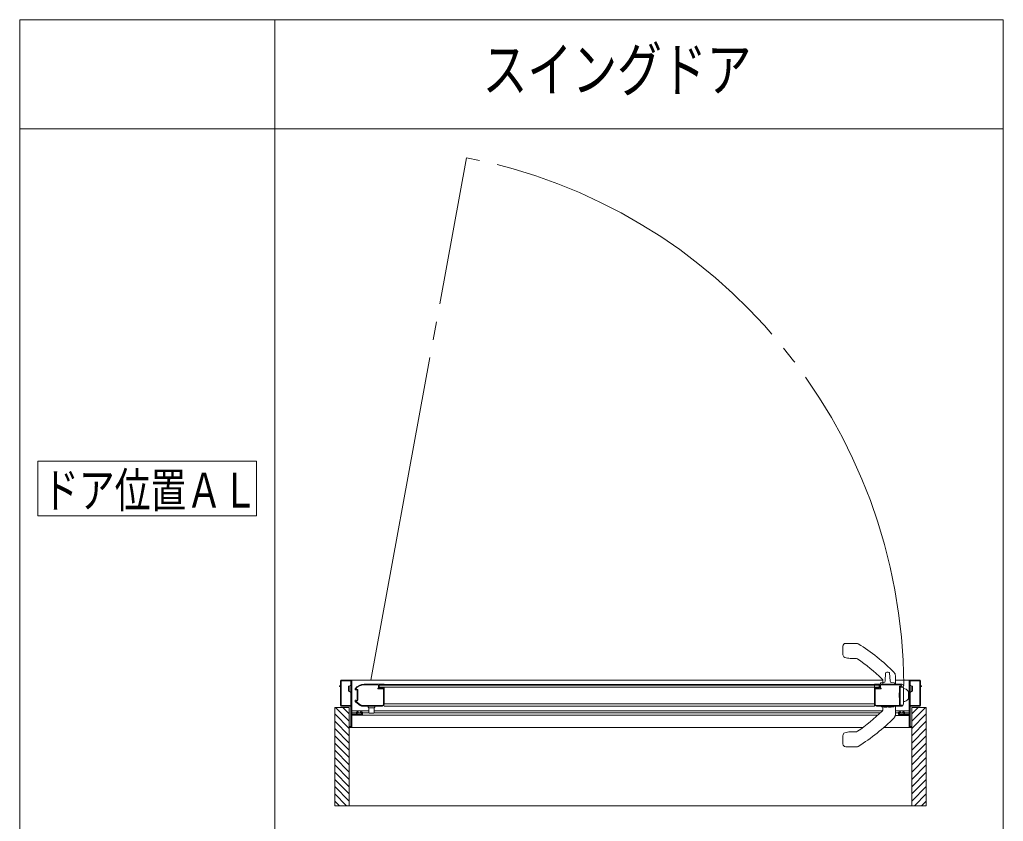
# Model space of a CAD drawing. Units: millimetres on the paper. Extents: x -305 to 305, y -152 to 152.
# Drawn here: x 36.1 to 90.1, y 48.5 to 92.5 of the extents above; entities that cross this region are included whole.
import ezdxf
from ezdxf.enums import TextEntityAlignment as Align

# ---------------------------------------------------------------- set-up
doc = ezdxf.new("R2010")
doc.units = ezdxf.units.MM
doc.linetypes.add('LONG_CHAIN', pattern=[21, 18, -1, 1, -1])
doc.linetypes.add('LONG_DOUBLE_CHAIN', pattern=[21.8, 18, -1, 0.6, -0.6, 0.6, -1])
doc.layers.add('0-1_VIEW0001', color=7, linetype='Continuous', lineweight=9)
doc.styles.add('ＭＳ ゴシック', font='')
doc.styles.get('ＭＳ ゴシック').set_extended_font_data('MS Gothic')

msp = doc.modelspace()

# ---------------------------------------------------------------- linework, layer by layer
at = {"layer": '0-1_VIEW0001'}
for p, q in [((36.071, 92.505), (90.071, 92.505)), ((36.071, 92.505), (36.071, 6.505)), ((50.071, 92.505), (50.071, 6.505)), ((90.071, 92.505), (90.071, 6.505)), ((36.071, 86.505), (90.071, 86.505)), ((37.071, 65.254), (37.071, 68.254)), ((37.071, 68.254), (49.071, 68.254)), ((49.071, 65.254), (49.071, 68.254)), ((37.071, 65.254), (49.071, 65.254)), ((81.263, 57.635), (81.263, 58.095)), ((82.023, 58.255), (81.423, 58.255)), ((81.972, 57.431), (81.663, 57.431)), ((53.683, 55.935), (53.683, 56.203)), ((53.719, 54.851), (53.719, 56.195)), ((53.723, 56.243), (54.263, 56.243)), ((53.731, 56.207), (54.231, 56.207)), ((54.243, 56.195), (54.243, 54.851)), ((54.283, 56.223), (54.283, 54.387)), ((83.452, 56.243), (54.303, 56.243)), ((54.303, 53.643), (54.303, 56.243)), ((83.463, 56.027), (83.463, 56.184)), ((84.143, 56.027), (84.143, 56.489)), ((84.903, 56.243), (84.143, 56.243)), ((84.903, 54.375), (84.903, 56.243)), ((84.923, 56.223), (84.923, 54.387)), ((85.483, 56.243), (84.943, 56.243)), ((84.963, 56.195), (84.963, 54.851)), ((85.475, 56.207), (84.975, 56.207)), ((85.487, 54.851), (85.487, 56.195)), ((85.523, 55.935), (85.523, 56.203)), ((53.623, 55.899), (53.623, 55.915)), ((53.631, 55.923), (53.671, 55.923)), ((53.671, 55.891), (53.631, 55.891)), ((53.683, 54.843), (53.683, 55.879)), ((54.123, 55.903), (54.163, 55.903)), ((54.123, 55.903), (54.123, 55.623)), ((54.483, 55.707), (54.483, 55.734)), ((54.521, 55.695), (54.495, 55.695)), ((54.572, 55.713), (54.525, 55.695)), ((54.552, 55.747), (54.579, 55.747)), ((54.599, 55.135), (54.599, 55.695)), ((54.631, 55.695), (54.631, 55.135)), ((54.983, 56.015), (56.071, 56.015)), ((55.707, 55.979), (54.983, 55.979)), ((55.727, 55.779), (55.727, 55.791)), ((55.739, 55.803), (55.755, 55.803)), ((56.039, 55.767), (55.739, 55.767)), ((55.767, 55.815), (55.767, 55.919)), ((55.803, 55.943), (55.803, 55.843)), ((55.823, 55.963), (83.263, 55.963)), ((56.06, 55.963), (55.823, 55.963)), ((55.823, 55.843), (83.263, 55.843)), ((55.843, 55.803), (56.023, 55.803)), ((56.047, 54.915), (56.047, 55.759)), ((56.055, 55.835), (56.06, 55.835)), ((56.078, 55.971), (56.066, 55.964)), ((56.066, 55.833), (56.078, 55.826)), ((56.083, 56.003), (83.003, 56.003)), ((56.083, 56.003), (56.083, 55.981)), ((56.083, 55.816), (56.083, 54.915)), ((83.003, 56.003), (83.003, 54.815)), ((83.003, 55.982), (83.003, 56.003)), ((83.003, 54.915), (83.003, 55.816)), ((83.021, 55.964), (83.009, 55.971)), ((83.009, 55.826), (83.021, 55.833)), ((83.015, 56.015), (84.503, 56.015)), ((83.263, 55.963), (83.027, 55.963)), ((83.027, 55.835), (83.031, 55.835)), ((83.039, 54.915), (83.039, 55.759)), ((83.047, 55.767), (83.347, 55.767)), ((83.063, 55.803), (83.243, 55.803)), ((83.263, 55.843), (83.263, 55.963)), ((83.283, 55.843), (83.283, 55.943)), ((83.319, 55.815), (83.319, 55.919)), ((83.347, 55.803), (83.331, 55.803)), ((83.359, 55.779), (83.359, 55.791)), ((83.379, 55.979), (84.447, 55.979)), ((83.475, 56.015), (84.131, 56.015)), ((83.999, 56.015), (83.929, 56.015)), ((84.367, 55.869), (84.367, 55.556)), ((84.391, 55.901), (84.373, 55.883)), ((84.403, 55.863), (84.403, 54.867)), ((84.403, 55.847), (84.403, 54.911)), ((84.403, 55.847), (84.543, 55.847)), ((84.447, 55.907), (84.406, 55.907)), ((84.563, 55.875), (84.415, 55.875)), ((84.583, 55.807), (84.583, 54.911)), ((85.083, 55.623), (85.043, 55.623)), ((85.083, 55.623), (85.083, 55.903)), ((85.523, 54.843), (85.523, 55.879)), ((85.575, 55.923), (85.535, 55.923)), ((85.535, 55.891), (85.575, 55.891)), ((85.583, 55.899), (85.583, 55.915)), ((54.483, 55.115), (54.483, 55.123)), ((54.495, 55.135), (54.521, 55.135)), ((54.525, 55.134), (54.572, 55.116)), ((54.579, 55.083), (54.546, 55.083)), ((84.351, 55.53), (84.351, 55.3)), ((84.364, 55.547), (84.355, 55.538)), ((84.355, 55.291), (84.364, 55.282)), ((84.367, 55.274), (84.367, 54.863)), ((84.863, 55.241), (84.863, 55.588)), ((53.364, 49.343), (53.364, 54.743)), ((54.163, 54.743), (53.364, 54.743)), ((54.164, 53.983), (53.404, 54.743)), ((54.231, 54.803), (53.723, 54.803)), ((54.231, 54.839), (53.731, 54.839)), ((54.164, 54.383), (53.804, 54.743)), ((54.163, 54.743), (54.163, 49.343)), ((54.243, 53.695), (54.243, 54.791)), ((54.303, 54.558), (55.243, 54.558)), ((54.771, 54.839), (54.531, 55.019)), ((54.553, 55.047), (54.793, 54.867)), ((54.843, 54.851), (55.983, 54.851)), ((55.983, 54.815), (54.843, 54.815)), ((55.203, 54.755), (55.203, 54.815)), ((55.243, 54.675), (55.243, 54.715)), ((55.523, 54.715), (55.243, 54.715)), ((55.243, 54.455), (55.243, 54.675)), ((55.523, 54.675), (55.523, 54.715)), ((55.523, 54.675), (55.523, 54.455)), ((55.523, 54.555), (83.435, 54.555)), ((55.563, 54.755), (55.563, 54.815)), ((83.003, 54.935), (56.083, 54.935)), ((56.083, 54.815), (83.003, 54.815)), ((84.355, 54.851), (83.103, 54.851)), ((84.523, 54.815), (83.103, 54.815)), ((83.439, 54.815), (83.51, 54.815)), ((83.463, 54.803), (83.463, 54.646)), ((84.143, 54.803), (84.143, 54.341)), ((84.143, 54.555), (84.903, 54.555)), ((84.403, 54.871), (84.403, 54.911)), ((84.543, 54.871), (84.403, 54.871)), ((84.415, 54.855), (84.515, 54.855)), ((84.531, 54.863), (84.555, 54.863)), ((84.963, 53.695), (84.963, 54.791)), ((84.975, 54.839), (85.475, 54.839)), ((84.975, 54.803), (85.483, 54.803)), ((85.844, 54.743), (85.043, 54.743)), ((85.044, 54.743), (85.044, 49.343)), ((85.044, 54.383), (85.404, 54.743)), ((85.044, 53.983), (85.804, 54.743)), ((85.844, 49.343), (85.844, 54.743)), ((54.164, 53.583), (53.364, 54.383)), ((54.283, 54.323), (54.283, 53.655)), ((54.295, 54.375), (54.551, 54.375)), ((54.843, 54.335), (54.295, 54.335)), ((54.303, 54.446), (54.563, 54.446)), ((54.303, 54.304), (83.175, 54.304)), ((54.563, 54.387), (54.563, 54.455)), ((54.599, 54.446), (54.839, 54.446)), ((54.599, 54.443), (54.599, 54.387)), ((54.603, 54.495), (54.647, 54.495)), ((54.647, 54.455), (54.611, 54.455)), ((54.611, 54.375), (54.827, 54.375)), ((54.659, 54.483), (54.659, 54.467)), ((54.779, 54.467), (54.779, 54.483)), ((54.791, 54.495), (54.843, 54.495)), ((54.827, 54.455), (54.791, 54.455)), ((54.839, 54.387), (54.839, 54.443)), ((54.883, 54.455), (54.883, 54.375)), ((54.883, 54.446), (55.243, 54.446)), ((55.483, 54.415), (55.283, 54.415)), ((55.522, 54.443), (83.323, 54.443)), ((84.14, 54.301), (84.903, 54.301)), ((84.143, 54.443), (84.323, 54.443)), ((84.323, 54.455), (84.323, 54.375)), ((84.415, 54.495), (84.363, 54.495)), ((84.363, 54.335), (84.911, 54.335)), ((84.367, 54.443), (84.607, 54.443)), ((84.367, 54.387), (84.367, 54.443)), ((84.379, 54.455), (84.415, 54.455)), ((84.595, 54.375), (84.379, 54.375)), ((84.427, 54.467), (84.427, 54.483)), ((84.547, 54.483), (84.547, 54.467)), ((84.603, 54.495), (84.559, 54.495)), ((84.559, 54.455), (84.595, 54.455)), ((84.607, 54.443), (84.607, 54.387)), ((84.643, 54.387), (84.643, 54.455)), ((84.643, 54.443), (84.903, 54.443)), ((84.911, 54.375), (84.655, 54.375)), ((84.903, 53.643), (84.903, 54.335)), ((84.923, 54.323), (84.923, 53.655)), ((85.044, 53.583), (85.844, 54.383)), ((54.164, 53.183), (53.364, 53.983)), ((54.164, 52.783), (53.364, 53.583)), ((54.163, 53.655), (54.163, 53.671)), ((54.175, 53.683), (54.231, 53.683)), ((54.271, 53.643), (54.175, 53.643)), ((54.303, 53.643), (82.369, 53.643)), ((83.516, 53.643), (84.903, 53.643)), ((85.043, 53.643), (84.923, 53.643)), ((84.935, 53.643), (85.031, 53.643)), ((85.031, 53.683), (84.975, 53.683)), ((85.043, 53.655), (85.043, 53.671)), ((85.044, 53.183), (85.844, 53.983)), ((85.044, 52.783), (85.844, 53.583)), ((54.164, 52.383), (53.364, 53.183)), ((81.263, 53.194), (81.263, 52.735)), ((81.972, 53.399), (81.663, 53.399)), ((85.044, 52.383), (85.844, 53.183)), ((54.164, 51.983), (53.364, 52.783)), ((54.164, 51.583), (53.364, 52.383)), ((82.023, 52.575), (81.423, 52.575)), ((85.044, 51.983), (85.844, 52.783)), ((85.044, 51.583), (85.844, 52.383)), ((54.164, 51.183), (53.364, 51.983)), ((85.044, 51.183), (85.844, 51.983)), ((54.164, 50.783), (53.364, 51.583)), ((85.044, 50.783), (85.844, 51.583)), ((54.164, 50.383), (53.364, 51.183)), ((54.164, 49.987), (53.364, 50.787)), ((85.044, 50.383), (85.844, 51.183)), ((85.044, 49.987), (85.844, 50.787)), ((54.164, 49.591), (53.364, 50.391)), ((85.044, 49.591), (85.844, 50.391)), ((54.016, 49.343), (53.364, 49.995)), ((85.192, 49.343), (85.844, 49.995)), ((53.62, 49.343), (53.364, 49.599)), ((53.365, 49.343), (85.844, 49.343)), ((85.588, 49.343), (85.844, 49.599))]:
    msp.add_line(p, q, dxfattribs=at)
at = {"layer": '0-1_VIEW0001', "linetype": 'LONG_CHAIN'}
msp.add_line((55.342, 56.243), (60.602, 84.926), dxfattribs=at)
at = {"layer": '0-1_VIEW0001', "color": 2}
for p, q in [((83.589, 56.196), (83.611, 56.625)), ((83.828, 56.625), (83.85, 56.196)), ((83.321, 56.042), (83.319, 56.015)), ((83.504, 56.102), (83.355, 56.08)), ((84.084, 56.08), (83.935, 56.102)), ((84.119, 56.015), (84.118, 56.042)), ((83.659, 54.799), (83.379, 54.799)), ((83.379, 54.799), (83.379, 54.789)), ((83.42, 54.815), (83.419, 54.799)), ((83.667, 54.807), (83.771, 54.807)), ((84.059, 54.799), (83.779, 54.799)), ((84.019, 54.799), (84.019, 54.815)), ((84.059, 54.789), (84.059, 54.799))]:
    msp.add_line(p, q, dxfattribs=at)
at = {"layer": '0-1_VIEW0001', "color": 2, "linetype": 'LONG_DOUBLE_CHAIN'}
for p, q in [((83.667, 54.765), (83.667, 54.751)), ((83.772, 54.765), (83.772, 54.751))]:
    msp.add_line(p, q, dxfattribs=at)
at = {"layer": '0-1_VIEW0001'}
for points in [[(53.683, 56.203), (53.695, 56.231), (53.723, 56.243)], [(53.719, 56.195), (53.723, 56.203), (53.731, 56.207)], [(54.231, 56.207), (54.24, 56.203), (54.243, 56.195)], [(54.263, 56.243), (54.278, 56.237), (54.283, 56.223)], [(84.943, 56.243), (84.929, 56.237), (84.923, 56.223)], [(84.975, 56.207), (84.967, 56.203), (84.963, 56.195)], [(85.487, 56.195), (85.484, 56.203), (85.475, 56.207)], [(85.523, 56.203), (85.512, 56.231), (85.483, 56.243)], [(53.623, 55.915), (53.626, 55.92), (53.631, 55.923)], [(53.631, 55.891), (53.626, 55.893), (53.623, 55.899)], [(53.671, 55.923), (53.68, 55.926), (53.683, 55.935)], [(53.683, 55.879), (53.68, 55.887), (53.671, 55.891)], [(54.123, 55.623), (54.163, 55.623), (54.226, 55.575)], [(54.163, 55.623), (54.163, 55.903), (54.226, 55.95)], [(54.483, 55.734), (54.485, 55.746), (54.491, 55.757), (54.583, 55.866), (54.705, 55.946), (54.841, 55.996), (54.983, 56.015)], [(54.495, 55.695), (54.487, 55.698), (54.483, 55.707)], [(54.525, 55.695), (54.523, 55.695), (54.521, 55.695)], [(54.983, 55.979), (54.86, 55.961), (54.739, 55.923), (54.649, 55.883), (54.575, 55.824), (54.542, 55.766), (54.541, 55.753), (54.552, 55.747)], [(54.599, 55.695), (54.591, 55.711), (54.572, 55.713)], [(54.579, 55.747), (54.616, 55.731), (54.631, 55.695)], [(55.767, 55.919), (55.75, 55.961), (55.707, 55.979)], [(55.727, 55.791), (55.731, 55.799), (55.739, 55.803)], [(55.739, 55.767), (55.731, 55.77), (55.727, 55.779)], [(55.755, 55.803), (55.764, 55.806), (55.767, 55.815)], [(55.823, 55.963), (55.809, 55.957), (55.803, 55.943)], [(55.803, 55.843), (55.815, 55.814), (55.843, 55.803)], [(56.023, 55.803), (56.038, 55.808), (56.043, 55.823), (56.047, 55.831), (56.055, 55.835)], [(56.047, 55.759), (56.045, 55.764), (56.039, 55.767)], [(56.066, 55.964), (56.063, 55.963), (56.06, 55.963)], [(56.06, 55.835), (56.063, 55.834), (56.066, 55.833)], [(56.071, 56.015), (56.08, 56.011), (56.083, 56.003)], [(56.083, 55.981), (56.082, 55.975), (56.078, 55.971)], [(56.078, 55.826), (56.082, 55.822), (56.083, 55.816)], [(83.003, 56.003), (83.007, 56.011), (83.015, 56.015)], [(83.009, 55.971), (83.005, 55.976), (83.003, 55.982)], [(83.003, 55.816), (83.005, 55.822), (83.009, 55.826)], [(83.027, 55.963), (83.024, 55.963), (83.021, 55.964)], [(83.021, 55.833), (83.024, 55.834), (83.027, 55.835)], [(83.031, 55.835), (83.04, 55.831), (83.043, 55.823), (83.049, 55.809), (83.063, 55.803)], [(83.039, 55.759), (83.042, 55.764), (83.047, 55.767)], [(83.243, 55.803), (83.272, 55.814), (83.283, 55.843)], [(83.283, 55.943), (83.278, 55.957), (83.263, 55.963)], [(83.319, 55.919), (83.337, 55.961), (83.379, 55.979)], [(83.331, 55.803), (83.323, 55.806), (83.319, 55.815)], [(83.359, 55.791), (83.356, 55.799), (83.347, 55.803)], [(83.347, 55.767), (83.356, 55.77), (83.359, 55.779)], [(84.373, 55.883), (84.369, 55.876), (84.367, 55.869)], [(84.406, 55.907), (84.398, 55.905), (84.391, 55.901)], [(84.415, 55.875), (84.407, 55.871), (84.403, 55.863)], [(84.447, 55.979), (84.483, 55.943), (84.447, 55.907)], [(84.503, 56.015), (84.574, 55.985), (84.603, 55.915), (84.592, 55.886), (84.563, 55.875)], [(85.083, 55.903), (85.043, 55.903), (84.981, 55.95)], [(85.043, 55.903), (85.043, 55.623), (84.981, 55.575)], [(85.535, 55.923), (85.527, 55.926), (85.523, 55.935)], [(85.523, 55.879), (85.527, 55.887), (85.535, 55.891)], [(85.583, 55.915), (85.581, 55.92), (85.575, 55.923)], [(85.575, 55.891), (85.581, 55.893), (85.583, 55.899)], [(54.483, 55.123), (54.487, 55.131), (54.495, 55.135)], [(54.531, 55.019), (54.496, 55.061), (54.483, 55.115)], [(54.521, 55.135), (54.523, 55.134), (54.525, 55.134)], [(54.546, 55.083), (54.536, 55.076), (54.537, 55.063), (54.544, 55.055), (54.553, 55.047)], [(54.572, 55.116), (54.591, 55.118), (54.599, 55.135)], [(54.631, 55.135), (54.616, 55.098), (54.579, 55.083)], [(84.355, 55.538), (84.352, 55.534), (84.351, 55.53)], [(84.351, 55.3), (84.352, 55.295), (84.355, 55.291)], [(84.367, 55.556), (84.367, 55.551), (84.364, 55.547)], [(84.364, 55.282), (84.367, 55.278), (84.367, 55.274)], [(53.723, 54.803), (53.695, 54.814), (53.683, 54.843)], [(53.731, 54.839), (53.723, 54.842), (53.719, 54.851)], [(54.243, 54.851), (54.24, 54.842), (54.231, 54.839)], [(54.243, 54.791), (54.24, 54.799), (54.231, 54.803)], [(54.843, 54.815), (54.805, 54.821), (54.771, 54.839)], [(54.793, 54.867), (54.817, 54.855), (54.843, 54.851)], [(55.983, 54.851), (56.029, 54.869), (56.047, 54.915)], [(56.083, 54.915), (56.054, 54.844), (55.983, 54.815)], [(83.103, 54.815), (83.033, 54.844), (83.003, 54.915)], [(83.103, 54.851), (83.058, 54.869), (83.039, 54.915)], [(84.367, 54.863), (84.364, 54.854), (84.355, 54.851)], [(84.403, 54.867), (84.407, 54.858), (84.415, 54.855)], [(84.515, 54.855), (84.519, 54.856), (84.522, 54.858), (84.526, 54.861), (84.531, 54.863)], [(84.555, 54.863), (84.561, 54.86), (84.563, 54.855), (84.552, 54.826), (84.523, 54.815)], [(84.963, 54.851), (84.967, 54.842), (84.975, 54.839)], [(84.963, 54.791), (84.967, 54.799), (84.975, 54.803)], [(85.475, 54.839), (85.484, 54.842), (85.487, 54.851)], [(85.483, 54.803), (85.512, 54.814), (85.523, 54.843)], [(54.283, 54.387), (54.287, 54.378), (54.295, 54.375)], [(54.295, 54.335), (54.287, 54.331), (54.283, 54.323)], [(54.551, 54.375), (54.56, 54.378), (54.563, 54.387)], [(54.563, 54.455), (54.575, 54.483), (54.603, 54.495)], [(54.611, 54.455), (54.603, 54.451), (54.599, 54.443)], [(54.599, 54.387), (54.603, 54.378), (54.611, 54.375)], [(54.647, 54.495), (54.656, 54.491), (54.659, 54.483)], [(54.659, 54.467), (54.656, 54.458), (54.647, 54.455)], [(54.779, 54.483), (54.783, 54.491), (54.791, 54.495)], [(54.791, 54.455), (54.783, 54.458), (54.779, 54.467)], [(54.839, 54.443), (54.836, 54.451), (54.827, 54.455)], [(54.827, 54.375), (54.836, 54.378), (54.839, 54.387)], [(54.843, 54.495), (54.872, 54.483), (54.883, 54.455)], [(54.883, 54.375), (54.872, 54.346), (54.843, 54.335)], [(84.363, 54.495), (84.335, 54.483), (84.323, 54.455)], [(84.323, 54.375), (84.335, 54.346), (84.363, 54.335)], [(84.367, 54.443), (84.371, 54.451), (84.379, 54.455)], [(84.379, 54.375), (84.371, 54.378), (84.367, 54.387)], [(84.427, 54.483), (84.424, 54.491), (84.415, 54.495)], [(84.415, 54.455), (84.424, 54.458), (84.427, 54.467)], [(84.559, 54.495), (84.551, 54.491), (84.547, 54.483)], [(84.547, 54.467), (84.551, 54.458), (84.559, 54.455)], [(84.595, 54.455), (84.604, 54.451), (84.607, 54.443)], [(84.607, 54.387), (84.604, 54.378), (84.595, 54.375)], [(84.643, 54.455), (84.632, 54.483), (84.603, 54.495)], [(84.655, 54.375), (84.647, 54.378), (84.643, 54.387)], [(84.923, 54.387), (84.92, 54.378), (84.911, 54.375)], [(84.911, 54.335), (84.92, 54.331), (84.923, 54.323)], [(54.163, 53.671), (54.167, 53.679), (54.175, 53.683)], [(54.175, 53.643), (54.167, 53.646), (54.163, 53.655)], [(54.231, 53.683), (54.24, 53.686), (54.243, 53.695)], [(54.283, 53.655), (54.28, 53.646), (54.271, 53.643)], [(84.923, 53.655), (84.927, 53.646), (84.935, 53.643)], [(84.975, 53.683), (84.967, 53.686), (84.963, 53.695)], [(85.043, 53.671), (85.04, 53.679), (85.031, 53.683)], [(85.031, 53.643), (85.04, 53.646), (85.043, 53.655)]]:
    msp.add_lwpolyline(points, dxfattribs=at)
at = {"layer": '0-1_VIEW0001', "linetype": 'LONG_CHAIN'}
msp.add_arc((54.983, 55.843), 29.621, 0.2992, 79.066, dxfattribs=at)
at = {"layer": '0-1_VIEW0001'}
for centre, radius, start, end in [((81.423, 58.095), 0.16, 90, 180), ((82.023, 58.095), 0.16, 57.0351, 90), ((76.616, 49.352), 10.44, 44.4032, 58.246), ((81.423, 57.635), 0.16, 180, 249.0752), ((81.663, 58.263), 0.832, 249.0752, 270), ((81.972, 57.271), 0.16, 55.9299, 90), ((76.616, 49.352), 9.72, 45.6131, 55.9299), ((83.303, 56.184), 0.16, 0, 45.6131), ((83.903, 56.489), 0.24, 0, 44.4032), ((54.233, 55.941), 0.012, 19.4712, 127.1608), ((83.475, 56.027), 0.012, 180, 270), ((84.131, 56.027), 0.012, 270, 0), ((84.543, 55.807), 0.04, 0, 90), ((84.563, 55.415), 0.36, 38.2132, 86.8153), ((84.783, 55.588), 0.08, 0, 38.2132), ((84.973, 55.941), 0.012, 52.8391, 160.5288), ((54.233, 55.585), 0.012, 232.8391, 340.5288), ((84.563, 55.415), 0.36, 273.1847, 321.7868), ((84.783, 55.241), 0.08, 321.7868, 0), ((84.973, 55.585), 0.012, 199.4712, 307.1608), ((85.481, 55.619), 0.0062, 242.719, 0), ((55.243, 54.755), 0.04, 180, 270), ((55.523, 54.755), 0.04, 270, 0), ((83.303, 54.646), 0.16, 314.387, 0), ((83.475, 54.803), 0.012, 90, 180), ((84.131, 54.803), 0.012, 0, 90), ((84.543, 54.911), 0.04, 270, 0), ((55.283, 54.455), 0.04, 180, 270), ((55.483, 54.455), 0.04, 270, 0), ((76.616, 61.478), 9.72, 304.07, 314.387), ((76.616, 61.478), 10.44, 301.7539, 315.5968), ((83.903, 54.341), 0.24, 315.5968, 0), ((81.423, 53.194), 0.16, 110.9248, 180), ((81.663, 52.567), 0.832, 90, 110.9248), ((81.972, 53.559), 0.16, 270, 304.07), ((81.423, 52.735), 0.16, 180, 270), ((82.023, 52.735), 0.16, 270, 302.9649)]:
    msp.add_arc(centre, radius, start, end, dxfattribs=at)
at = {"layer": '0-1_VIEW0001', "color": 2}
for centre, radius, start, end in [((83.489, 56.201), 0.1, 278.5518, 357), ((83.651, 56.623), 0.04, 97.0905, 177), ((83.719, 56.067), 0.6, 90.0004, 97.0067), ((83.719, 56.067), 0.6, 82.9931, 90.0004), ((83.788, 56.623), 0.04, 3, 82.9106), ((83.95, 56.201), 0.1, 183, 261.4391), ((83.361, 56.04), 0.04, 98.5974, 177), ((84.078, 56.04), 0.04, 3, 81.4026), ((83.391, 54.789), 0.012, 180, 260.8739), ((83.719, 56.831), 2.08, 260.8739, 268.5591), ((83.667, 54.799), 0.008, 90, 180), ((83.719, 57.235), 2.47, 268.7869, 271.2131), ((83.667, 54.763), 0.012, 268.5591, 0), ((83.771, 54.763), 0.012, 180, 271.4409), ((83.771, 54.799), 0.008, 0, 90), ((83.719, 56.831), 2.08, 271.4409, 279.1261), ((84.047, 54.789), 0.012, 279.1261, 0)]:
    msp.add_arc(centre, radius, start, end, dxfattribs=at)

# ---------------------------------------------------------------- texts
at = {"layer": '0-1_VIEW0001', "style": 'ＭＳ ゴシック', "width": 0.75}
for s, height, p in [('スイングドア', 2.405, (61.485, 87.847)), ('ドア位置ＡＬ', 1.921, (37.356, 65.135))]:
    msp.add_text(s, height=height, dxfattribs=at).set_placement(p, align=Align.BOTTOM_LEFT)

doc.saveas('drawing.dxf')
